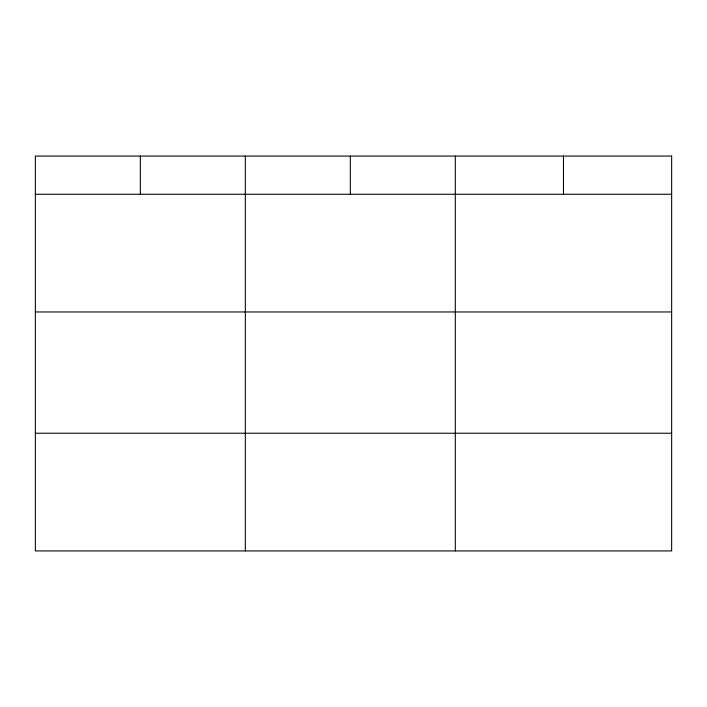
<?xml version="1.0" encoding="UTF-8"?>
<svg xmlns="http://www.w3.org/2000/svg" width="707" height="707" viewBox="0 0 707 707"><rect width="100%" height="100%" fill="white"/><g stroke="black" fill="none" stroke-linecap="round" stroke-linejoin="round"><path stroke-width="1.06" d="M35.35 194.257L671.65 194.257M35.35 311.964L671.65 311.964M35.35 433.232L671.65 433.232M563.479 156.07L563.479 194.257M455.308 156.07L455.308 550.93M350.318 156.07L350.318 194.257M245.329 156.07L245.329 550.93M140.34 156.07L140.34 194.257M671.65 156.07L35.35 156.07L35.35 550.93L671.65 550.93L671.65 156.07"/></g></svg>
